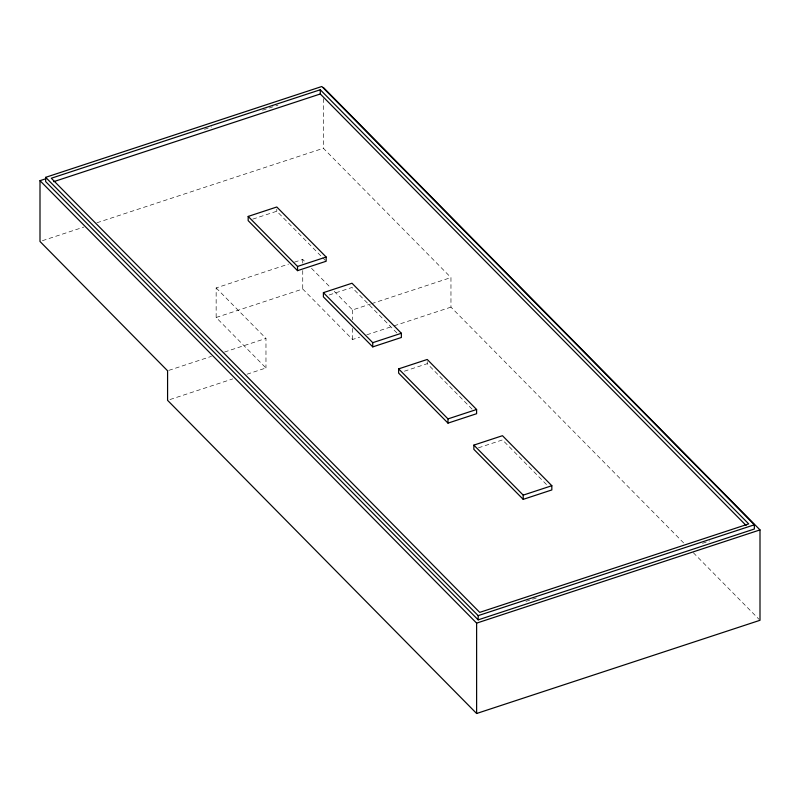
<?xml version="1.0" encoding="UTF-8"?>
<svg xmlns="http://www.w3.org/2000/svg" width="800" height="800" viewBox="0 0 800 800"><rect width="100%" height="100%" fill="white"/><g stroke="black" fill="none" stroke-linecap="round" stroke-linejoin="round"><path stroke-width="0.6" stroke-dasharray="4 3" d="M204.48 129.32L211.59 126.98M262.56 110.21L277.97 105.15M42.37 240.71L83.87 227.06M96.91 222.77L323.38 148.28L450.96 277.56L450.96 307.13L683.62 542.89M252.75 219.13L276.79 211.23L321.82 256.86M247.01 374.22L265.97 367.98L216.15 317.49L216.15 287.92L288.51 264.12M294.44 262.17L302.74 259.44L305.37 262.09M216.15 317.49L302.74 289L352.57 339.49L359.68 337.15M329.12 294.99L352.01 287.46L397.04 333.09M168.77 370.39L211.44 356.35M224.48 352.06L265.97 338.41L265.97 367.98M334.21 291.33L352.57 309.93L370.35 304.08M371.54 303.69L450.96 277.56M169.95 399.56L232.78 378.9M366.8 334.81L392.87 326.24M394.06 325.85L450.96 307.13M404.35 371.22L427.24 363.69L472.27 409.32M478.43 447.83L502.47 439.92L546.63 484.68M525.93 601.4L538.97 597.11M702.5 543.32L709.61 540.98M693.28 552.68L759.12 619.4M322.68 257.74L325.28 260.37M311.48 268.29L330.72 287.78M216.15 287.92L265.97 338.41M427.24 361.58L427.24 363.69M352.57 309.93L352.57 319.78M352.57 328.41L352.57 339.49M323.38 98.63L323.38 148.28M302.74 259.44L302.74 263.13M302.74 270.52L302.74 289M276.79 209.12L276.79 211.23"/><path stroke-width="1.2" d="M45.64 177.34L321.83 86.5L754.36 524.79L754.36 529.01L478.17 619.86L45.64 181.57L45.64 177.34L478.17 615.64L478.17 619.86M323.38 87.46L760 529.91L760 620.29L476.62 713.5L167.58 400.34L167.58 370.78L40 241.49L40 180.67L45.93 178.72M320.29 89.75L51.29 178.24L479.71 612.38L748.71 523.9L320.29 89.75L320.29 93.98L746.08 525.45M53.66 181.68L320.29 93.98M248.17 216.42L276.79 207L326.15 257.02L326.15 261.25L297.53 270.66L248.17 220.64L248.17 216.42L297.53 266.44L297.53 270.66M297.53 266.44L326.15 257.02M323.4 292.65L352.01 283.23L401.37 333.26L401.37 337.48L372.76 346.89L323.4 296.87L323.4 292.65L372.76 342.67L372.76 346.89M372.76 342.67L401.37 333.26M398.63 368.88L427.24 359.47L476.6 409.49L476.6 413.71L447.99 423.12L398.63 373.1L398.63 368.88L447.99 418.9L447.99 423.12M447.99 418.9L476.6 409.49M473.85 445.11L502.47 435.7L551.83 485.72L551.83 489.94L523.21 499.35L473.85 449.33L473.85 445.11L523.21 495.13L523.21 499.35M523.21 495.13L551.83 485.72M478.17 615.64L754.36 524.79M40 180.67L476.62 623.12L760 529.91M476.62 623.12L476.62 713.5"/></g></svg>
